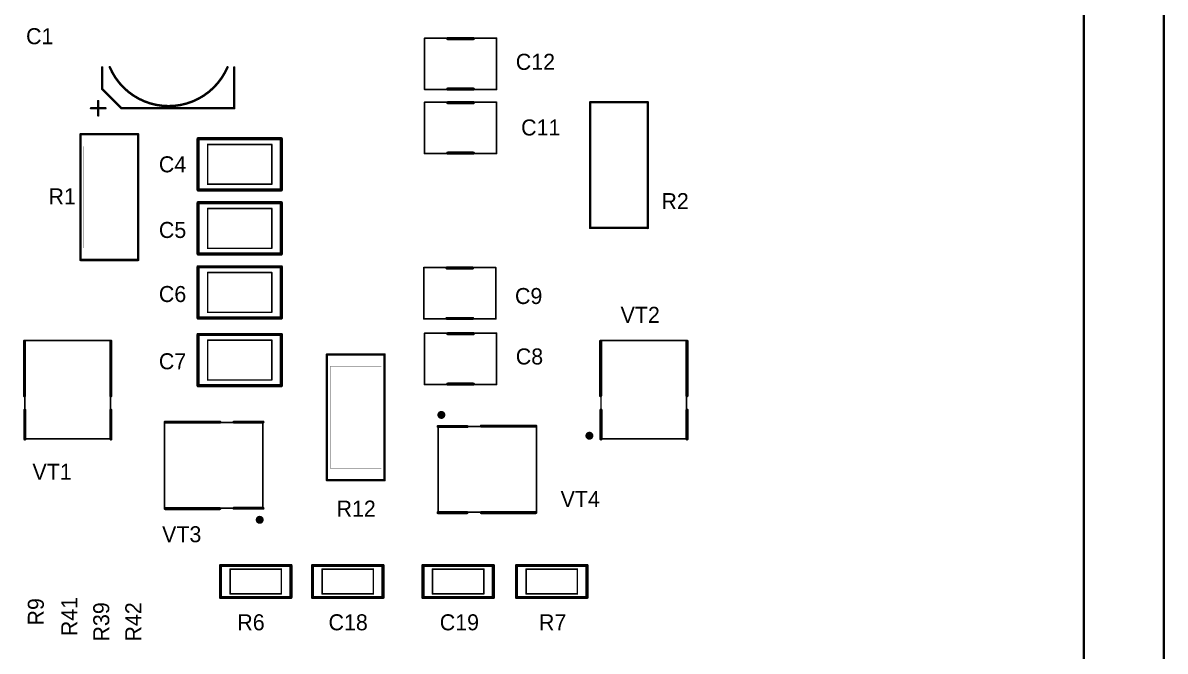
# Model space of a CAD drawing. Header units: millimetres. Extents: x 401 to 806, y 209 to 418.
# Drawn here: x 439.6 to 510.9, y 321.8 to 361.1 of the extents above; entities that cross this region are included whole.
import ezdxf

# ---------------------------------------------------------------- set-up
doc = ezdxf.new("R2010")
doc.units = ezdxf.units.MM
for name, color, linetype in [('KeepOutLayer', 6, 'Continuous'), ('Mechanical1', 6, 'Continuous'), ('TopOverlay', 28, 'Continuous')]:
    doc.layers.add(name, color=color, linetype=linetype)

msp = doc.modelspace()

# ---------------------------------------------------------------- linework, layer by layer
at = {"layer": 'KeepOutLayer', "const_width": 0.15}
for points in [[(505.85, 210.448), (505.85, 410.448)], [(510.85, 210.448), (510.85, 410.448)]]:
    msp.add_lwpolyline(points, dxfattribs=at)
at = {"layer": 'Mechanical1'}
for points, const_width in [([(464.65, 360.123), (469.15, 360.123)], 0.1), ([(464.65, 356.923), (464.65, 360.123)], 0.1), ([(469.15, 356.923), (469.15, 360.123)], 0.1), ([(444.509, 356.948), (444.509, 358.298)], 0.15), ([(452.759, 355.748), (452.759, 358.298)], 0.15), ([(444.509, 356.948), (445.709, 355.748)], 0.15), ([(464.65, 356.923), (469.15, 356.923)], 0.1), ([(444.259, 355.298), (444.259, 356.198)], 0.15), ([(464.65, 356.123), (469.15, 356.123)], 0.1), ([(464.65, 352.923), (464.65, 356.123)], 0.1), ([(469.15, 352.923), (469.15, 356.123)], 0.1), ([(443.809, 355.748), (444.709, 355.748)], 0.15), ([(445.709, 355.748), (452.759, 355.748)], 0.15), ([(475.2, 355.373), (478.4, 355.373)], 0.01), ([(475.2, 349.023), (475.2, 355.373)], 0.01), ([(478.4, 349.023), (478.4, 355.373)], 0.01), ([(443.357, 353.373), (446.557, 353.373)], 0.01), ([(443.357, 347.023), (443.357, 353.373)], 0.01), ([(446.557, 347.023), (446.557, 353.373)], 0.01), ([(451.1, 353.492), (455.1, 353.492)], 0.1), ([(451.1, 351.003), (451.1, 353.492)], 0.1), ([(455.1, 351.003), (455.1, 353.492)], 0.1), ([(464.65, 352.923), (469.15, 352.923)], 0.1), ([(451.1, 351.003), (455.1, 351.003)], 0.1), ([(451.1, 349.492), (455.1, 349.492)], 0.1), ([(451.1, 347.003), (451.1, 349.492)], 0.1), ([(455.1, 347.003), (455.1, 349.492)], 0.1), ([(475.2, 349.023), (478.4, 349.023)], 0.01), ([(443.357, 347.023), (446.557, 347.023)], 0.01), ([(451.1, 347.003), (455.1, 347.003)], 0.1), ([(451.1, 345.492), (455.1, 345.492)], 0.1), ([(451.1, 343.003), (451.1, 345.492)], 0.1), ([(455.1, 343.003), (455.1, 345.492)], 0.1), ([(464.6, 345.798), (469.1, 345.798)], 0.1), ([(464.6, 342.598), (464.6, 345.798)], 0.1), ([(469.1, 342.598), (469.1, 345.798)], 0.1), ([(451.1, 343.003), (455.1, 343.003)], 0.1), ([(464.6, 342.598), (469.1, 342.598)], 0.1), ([(439.675, 341.248), (445.025, 341.248)], 0.1), ([(439.675, 335.098), (439.675, 341.248)], 0.1), ([(445.025, 335.098), (445.025, 341.248)], 0.1), ([(451.1, 341.267), (455.1, 341.267)], 0.1), ([(451.1, 338.778), (451.1, 341.267)], 0.1), ([(455.1, 338.778), (455.1, 341.267)], 0.1), ([(464.65, 341.698), (469.15, 341.698)], 0.1), ([(464.65, 338.498), (464.65, 341.698)], 0.1), ([(469.15, 338.498), (469.15, 341.698)], 0.1), ([(475.675, 341.248), (481.025, 341.248)], 0.1), ([(475.675, 335.098), (475.675, 341.248)], 0.1), ([(481.025, 335.098), (481.025, 341.248)], 0.1), ([(458.75, 333.273), (458.75, 339.623)], 0.01), ([(458.75, 339.623), (461.95, 339.623)], 0.01), ([(461.95, 333.273), (461.95, 339.623)], 0.01), ([(451.1, 338.778), (455.1, 338.778)], 0.1), ([(464.65, 338.498), (469.15, 338.498)], 0.1), ([(448.4, 330.773), (448.4, 336.123)], 0.1), ([(448.4, 336.123), (454.55, 336.123)], 0.1), ([(454.55, 330.773), (454.55, 336.123)], 0.1), ([(465.5, 330.522), (465.5, 335.872)], 0.1), ([(465.5, 335.872), (471.65, 335.872)], 0.1), ([(471.65, 330.522), (471.65, 335.872)], 0.1), ([(439.675, 335.098), (445.025, 335.098)], 0.1), ([(475.675, 335.098), (481.025, 335.098)], 0.1), ([(458.75, 333.273), (461.95, 333.273)], 0.01), ([(448.4, 330.773), (454.55, 330.773)], 0.1), ([(465.5, 330.522), (471.65, 330.522)], 0.1), ([(452.5, 326.973), (455.7, 326.973)], 0.1), ([(452.5, 325.423), (452.5, 326.973)], 0.1), ([(455.7, 325.423), (455.7, 326.973)], 0.1), ([(458.25, 325.423), (458.25, 326.973)], 0.1), ([(458.25, 326.973), (461.45, 326.973)], 0.1), ([(461.45, 325.423), (461.45, 326.973)], 0.1), ([(465.148, 325.423), (465.148, 326.973)], 0.1), ([(465.148, 326.973), (468.348, 326.973)], 0.1), ([(468.348, 325.423), (468.348, 326.973)], 0.1), ([(470.998, 326.973), (474.198, 326.973)], 0.1), ([(470.998, 325.423), (470.998, 326.973)], 0.1), ([(474.198, 325.423), (474.198, 326.973)], 0.1), ([(452.5, 325.423), (455.7, 325.423)], 0.1), ([(458.25, 325.423), (461.45, 325.423)], 0.1), ([(465.148, 325.423), (468.348, 325.423)], 0.1), ([(470.998, 325.423), (474.198, 325.423)], 0.1)]:
    msp.add_lwpolyline(points, dxfattribs=dict(at, const_width=const_width))
for points, const_width in [([(464.625, 360.123, 1), (464.675, 360.123, 1)], 0.05), ([(464.625, 360.123, 1), (464.675, 360.123, 1)], 0.05), ([(469.125, 360.123, 1), (469.175, 360.123, 1)], 0.05), ([(469.125, 360.123, 1), (469.175, 360.123, 1)], 0.05), ([(444.471, 358.298, 1), (444.546, 358.298, 1)], 0.075), ([(444.94, 358.32, 1), (445.015, 358.32, 1)], 0.075), ([(452.298, 358.308, 1), (452.373, 358.308, 1)], 0.075), ([(452.721, 358.298, 1), (452.796, 358.298, 1)], 0.075), ([(444.471, 356.948, 1), (444.546, 356.948, 1)], 0.075), ([(444.471, 356.948, 1), (444.546, 356.948, 1)], 0.075), ([(464.625, 356.923, 1), (464.675, 356.923, 1)], 0.05), ([(464.625, 356.923, 1), (464.675, 356.923, 1)], 0.05), ([(469.125, 356.923, 1), (469.175, 356.923, 1)], 0.05), ([(469.125, 356.923, 1), (469.175, 356.923, 1)], 0.05), ([(444.221, 356.198, 1), (444.296, 356.198, 1)], 0.075), ([(464.625, 356.123, 1), (464.675, 356.123, 1)], 0.05), ([(464.625, 356.123, 1), (464.675, 356.123, 1)], 0.05), ([(469.125, 356.123, 1), (469.175, 356.123, 1)], 0.05), ([(469.125, 356.123, 1), (469.175, 356.123, 1)], 0.05), ([(443.771, 355.748, 1), (443.846, 355.748, 1)], 0.075), ([(444.671, 355.748, 1), (444.746, 355.748, 1)], 0.075), ([(445.671, 355.748, 1), (445.746, 355.748, 1)], 0.075), ([(445.671, 355.748, 1), (445.746, 355.748, 1)], 0.075), ([(452.721, 355.748, 1), (452.796, 355.748, 1)], 0.075), ([(452.721, 355.748, 1), (452.796, 355.748, 1)], 0.075), ([(444.221, 355.298, 1), (444.296, 355.298, 1)], 0.075), ([(475.198, 355.373, 1), (475.203, 355.373, 1)], 0.005), ([(475.198, 355.373, 1), (475.203, 355.373, 1)], 0.005), ([(478.398, 355.373, 1), (478.403, 355.373, 1)], 0.005), ([(478.398, 355.373, 1), (478.403, 355.373, 1)], 0.005), ([(443.355, 353.373, 1), (443.36, 353.373, 1)], 0.005), ([(443.355, 353.373, 1), (443.36, 353.373, 1)], 0.005), ([(446.555, 353.373, 1), (446.56, 353.373, 1)], 0.005), ([(446.555, 353.373, 1), (446.56, 353.373, 1)], 0.005), ([(451.075, 353.492, 1), (451.125, 353.492, 1)], 0.05), ([(451.075, 353.492, 1), (451.125, 353.492, 1)], 0.05), ([(455.075, 353.492, 1), (455.125, 353.492, 1)], 0.05), ([(455.075, 353.492, 1), (455.125, 353.492, 1)], 0.05), ([(464.625, 352.923, 1), (464.675, 352.923, 1)], 0.05), ([(464.625, 352.923, 1), (464.675, 352.923, 1)], 0.05), ([(469.125, 352.923, 1), (469.175, 352.923, 1)], 0.05), ([(469.125, 352.923, 1), (469.175, 352.923, 1)], 0.05), ([(451.075, 351.003, 1), (451.125, 351.003, 1)], 0.05), ([(451.075, 351.003, 1), (451.125, 351.003, 1)], 0.05), ([(455.075, 351.003, 1), (455.125, 351.003, 1)], 0.05), ([(455.075, 351.003, 1), (455.125, 351.003, 1)], 0.05), ([(451.075, 349.492, 1), (451.125, 349.492, 1)], 0.05), ([(451.075, 349.492, 1), (451.125, 349.492, 1)], 0.05), ([(455.075, 349.492, 1), (455.125, 349.492, 1)], 0.05), ([(455.075, 349.492, 1), (455.125, 349.492, 1)], 0.05), ([(475.198, 349.023, 1), (475.203, 349.023, 1)], 0.005), ([(475.198, 349.023, 1), (475.203, 349.023, 1)], 0.005), ([(478.398, 349.023, 1), (478.403, 349.023, 1)], 0.005), ([(478.398, 349.023, 1), (478.403, 349.023, 1)], 0.005), ([(443.355, 347.023, 1), (443.36, 347.023, 1)], 0.005), ([(443.355, 347.023, 1), (443.36, 347.023, 1)], 0.005), ([(446.555, 347.023, 1), (446.56, 347.023, 1)], 0.005), ([(446.555, 347.023, 1), (446.56, 347.023, 1)], 0.005), ([(451.075, 347.003, 1), (451.125, 347.003, 1)], 0.05), ([(451.075, 347.003, 1), (451.125, 347.003, 1)], 0.05), ([(455.075, 347.003, 1), (455.125, 347.003, 1)], 0.05), ([(455.075, 347.003, 1), (455.125, 347.003, 1)], 0.05), ([(451.075, 345.492, 1), (451.125, 345.492, 1)], 0.05), ([(451.075, 345.492, 1), (451.125, 345.492, 1)], 0.05), ([(455.075, 345.492, 1), (455.125, 345.492, 1)], 0.05), ([(455.075, 345.492, 1), (455.125, 345.492, 1)], 0.05), ([(464.575, 345.798, 1), (464.625, 345.798, 1)], 0.05), ([(464.575, 345.798, 1), (464.625, 345.798, 1)], 0.05), ([(469.075, 345.798, 1), (469.125, 345.798, 1)], 0.05), ([(469.075, 345.798, 1), (469.125, 345.798, 1)], 0.05), ([(451.075, 343.003, 1), (451.125, 343.003, 1)], 0.05), ([(451.075, 343.003, 1), (451.125, 343.003, 1)], 0.05), ([(455.075, 343.003, 1), (455.125, 343.003, 1)], 0.05), ([(455.075, 343.003, 1), (455.125, 343.003, 1)], 0.05), ([(464.575, 342.598, 1), (464.625, 342.598, 1)], 0.05), ([(464.575, 342.598, 1), (464.625, 342.598, 1)], 0.05), ([(469.075, 342.598, 1), (469.125, 342.598, 1)], 0.05), ([(469.075, 342.598, 1), (469.125, 342.598, 1)], 0.05), ([(439.65, 341.248, 1), (439.7, 341.248, 1)], 0.05), ([(439.65, 341.248, 1), (439.7, 341.248, 1)], 0.05), ([(445, 341.248, 1), (445.05, 341.248, 1)], 0.05), ([(445, 341.248, 1), (445.05, 341.248, 1)], 0.05), ([(451.075, 341.267, 1), (451.125, 341.267, 1)], 0.05), ([(451.075, 341.267, 1), (451.125, 341.267, 1)], 0.05), ([(455.075, 341.267, 1), (455.125, 341.267, 1)], 0.05), ([(455.075, 341.267, 1), (455.125, 341.267, 1)], 0.05), ([(464.625, 341.698, 1), (464.675, 341.698, 1)], 0.05), ([(464.625, 341.698, 1), (464.675, 341.698, 1)], 0.05), ([(469.125, 341.698, 1), (469.175, 341.698, 1)], 0.05), ([(469.125, 341.698, 1), (469.175, 341.698, 1)], 0.05), ([(475.65, 341.248, 1), (475.7, 341.248, 1)], 0.05), ([(475.65, 341.248, 1), (475.7, 341.248, 1)], 0.05), ([(481, 341.248, 1), (481.05, 341.248, 1)], 0.05), ([(481, 341.248, 1), (481.05, 341.248, 1)], 0.05), ([(458.748, 339.623, 1), (458.753, 339.623, 1)], 0.005), ([(458.748, 339.623, 1), (458.753, 339.623, 1)], 0.005), ([(461.948, 339.623, 1), (461.953, 339.623, 1)], 0.005), ([(461.948, 339.623, 1), (461.953, 339.623, 1)], 0.005), ([(451.075, 338.778, 1), (451.125, 338.778, 1)], 0.05), ([(451.075, 338.778, 1), (451.125, 338.778, 1)], 0.05), ([(455.075, 338.778, 1), (455.125, 338.778, 1)], 0.05), ([(455.075, 338.778, 1), (455.125, 338.778, 1)], 0.05), ([(464.625, 338.498, 1), (464.675, 338.498, 1)], 0.05), ([(464.625, 338.498, 1), (464.675, 338.498, 1)], 0.05), ([(469.125, 338.498, 1), (469.175, 338.498, 1)], 0.05), ([(469.125, 338.498, 1), (469.175, 338.498, 1)], 0.05), ([(465.575, 336.598, 1), (465.825, 336.598, 1)], 0.25), ([(448.375, 336.123, 1), (448.425, 336.123, 1)], 0.05), ([(448.375, 336.123, 1), (448.425, 336.123, 1)], 0.05), ([(454.525, 336.123, 1), (454.575, 336.123, 1)], 0.05), ([(454.525, 336.123, 1), (454.575, 336.123, 1)], 0.05), ([(465.475, 335.872, 1), (465.525, 335.872, 1)], 0.05), ([(465.475, 335.872, 1), (465.525, 335.872, 1)], 0.05), ([(471.625, 335.872, 1), (471.675, 335.872, 1)], 0.05), ([(471.625, 335.872, 1), (471.675, 335.872, 1)], 0.05), ([(474.825, 335.298, 1), (475.075, 335.298, 1)], 0.25), ([(439.65, 335.098, 1), (439.7, 335.098, 1)], 0.05), ([(439.65, 335.098, 1), (439.7, 335.098, 1)], 0.05), ([(445, 335.098, 1), (445.05, 335.098, 1)], 0.05), ([(445, 335.098, 1), (445.05, 335.098, 1)], 0.05), ([(475.65, 335.098, 1), (475.7, 335.098, 1)], 0.05), ([(475.65, 335.098, 1), (475.7, 335.098, 1)], 0.05), ([(481, 335.098, 1), (481.05, 335.098, 1)], 0.05), ([(481, 335.098, 1), (481.05, 335.098, 1)], 0.05), ([(458.748, 333.273, 1), (458.753, 333.273, 1)], 0.005), ([(458.748, 333.273, 1), (458.753, 333.273, 1)], 0.005), ([(461.948, 333.273, 1), (461.953, 333.273, 1)], 0.005), ([(461.948, 333.273, 1), (461.953, 333.273, 1)], 0.005), ([(448.375, 330.773, 1), (448.425, 330.773, 1)], 0.05), ([(448.375, 330.773, 1), (448.425, 330.773, 1)], 0.05), ([(454.525, 330.773, 1), (454.575, 330.773, 1)], 0.05), ([(454.525, 330.773, 1), (454.575, 330.773, 1)], 0.05), ([(465.475, 330.522, 1), (465.525, 330.522, 1)], 0.05), ([(465.475, 330.522, 1), (465.525, 330.522, 1)], 0.05), ([(471.625, 330.522, 1), (471.675, 330.522, 1)], 0.05), ([(471.625, 330.522, 1), (471.675, 330.522, 1)], 0.05), ([(454.225, 330.048, 1), (454.475, 330.048, 1)], 0.25), ([(452.475, 326.973, 1), (452.525, 326.973, 1)], 0.05), ([(452.475, 326.973, 1), (452.525, 326.973, 1)], 0.05), ([(455.675, 326.973, 1), (455.725, 326.973, 1)], 0.05), ([(455.675, 326.973, 1), (455.725, 326.973, 1)], 0.05), ([(458.225, 326.973, 1), (458.275, 326.973, 1)], 0.05), ([(458.225, 326.973, 1), (458.275, 326.973, 1)], 0.05), ([(461.425, 326.973, 1), (461.475, 326.973, 1)], 0.05), ([(461.425, 326.973, 1), (461.475, 326.973, 1)], 0.05), ([(465.123, 326.973, 1), (465.173, 326.973, 1)], 0.05), ([(465.123, 326.973, 1), (465.173, 326.973, 1)], 0.05), ([(468.323, 326.973, 1), (468.373, 326.973, 1)], 0.05), ([(468.323, 326.973, 1), (468.373, 326.973, 1)], 0.05), ([(470.973, 326.973, 1), (471.023, 326.973, 1)], 0.05), ([(470.973, 326.973, 1), (471.023, 326.973, 1)], 0.05), ([(474.173, 326.973, 1), (474.223, 326.973, 1)], 0.05), ([(474.173, 326.973, 1), (474.223, 326.973, 1)], 0.05), ([(452.475, 325.423, 1), (452.525, 325.423, 1)], 0.05), ([(452.475, 325.423, 1), (452.525, 325.423, 1)], 0.05), ([(455.675, 325.423, 1), (455.725, 325.423, 1)], 0.05), ([(455.675, 325.423, 1), (455.725, 325.423, 1)], 0.05), ([(458.225, 325.423, 1), (458.275, 325.423, 1)], 0.05), ([(458.225, 325.423, 1), (458.275, 325.423, 1)], 0.05), ([(461.425, 325.423, 1), (461.475, 325.423, 1)], 0.05), ([(461.425, 325.423, 1), (461.475, 325.423, 1)], 0.05), ([(465.123, 325.423, 1), (465.173, 325.423, 1)], 0.05), ([(465.123, 325.423, 1), (465.173, 325.423, 1)], 0.05), ([(468.323, 325.423, 1), (468.373, 325.423, 1)], 0.05), ([(468.323, 325.423, 1), (468.373, 325.423, 1)], 0.05), ([(470.973, 325.423, 1), (471.023, 325.423, 1)], 0.05), ([(470.973, 325.423, 1), (471.023, 325.423, 1)], 0.05), ([(474.173, 325.423, 1), (474.223, 325.423, 1)], 0.05), ([(474.173, 325.423, 1), (474.223, 325.423, 1)], 0.05)]:
    msp.add_lwpolyline(points, format="xyb", close=True, dxfattribs=dict(at, const_width=const_width))
at = {"layer": 'Mechanical1', "const_width": 0.15}
msp.add_lwpolyline([(452.335, 358.308, -0.660589), (444.977, 358.32)], format="xyb", dxfattribs=at)
at = {"layer": 'TopOverlay'}
for points, const_width in [([(466.1, 360.098), (467.7, 360.098)], 0.2), ([(444.509, 356.948), (444.509, 358.298)], 0.15), ([(452.759, 355.748), (452.759, 358.298)], 0.15), ([(444.509, 356.948), (445.709, 355.748)], 0.15), ([(466.1, 356.948), (467.7, 356.948)], 0.2), ([(444.259, 355.298), (444.259, 356.198)], 0.15), ([(466.1, 356.098), (467.7, 356.098)], 0.2), ([(475, 356.123), (478.6, 356.123)], 0.15), ([(475, 348.273), (475, 356.123)], 0.15), ([(478.6, 348.273), (478.6, 356.123)], 0.15), ([(443.809, 355.748), (444.709, 355.748)], 0.15), ([(445.709, 355.748), (452.759, 355.748)], 0.15), ([(443.157, 346.273), (443.157, 354.123)], 0.15), ([(443.157, 354.123), (446.757, 354.123)], 0.15), ([(446.757, 346.273), (446.757, 354.123)], 0.15), ([(450.5, 350.648), (450.5, 353.848)], 0.2), ([(450.5, 353.848), (455.7, 353.848)], 0.2), ([(455.7, 350.648), (455.7, 353.848)], 0.2), ([(466.1, 352.948), (467.7, 352.948)], 0.2), ([(450.5, 350.648), (455.7, 350.648)], 0.2), ([(450.5, 346.648), (450.5, 349.848)], 0.2), ([(450.5, 349.848), (455.7, 349.848)], 0.2), ([(455.7, 346.648), (455.7, 349.848)], 0.2), ([(475, 348.273), (478.6, 348.273)], 0.15), ([(443.157, 346.273), (446.757, 346.273)], 0.15), ([(450.5, 346.648), (455.7, 346.648)], 0.2), ([(450.5, 342.648), (450.5, 345.848)], 0.2), ([(450.5, 345.848), (455.7, 345.848)], 0.2), ([(455.7, 342.648), (455.7, 345.848)], 0.2), ([(466.05, 345.773), (467.65, 345.773)], 0.2), ([(450.5, 342.648), (455.7, 342.648)], 0.2), ([(466.05, 342.623), (467.65, 342.623)], 0.2), ([(439.65, 337.798), (439.65, 341.198)], 0.2), ([(445.05, 337.798), (445.05, 341.198)], 0.2), ([(450.5, 338.423), (450.5, 341.623)], 0.2), ([(450.5, 341.623), (455.7, 341.623)], 0.2), ([(455.7, 338.423), (455.7, 341.623)], 0.2), ([(466.1, 341.673), (467.7, 341.673)], 0.2), ([(475.65, 337.798), (475.65, 341.198)], 0.2), ([(481.05, 337.798), (481.05, 341.198)], 0.2), ([(458.55, 332.523), (458.55, 340.373)], 0.15), ([(458.55, 340.373), (462.15, 340.373)], 0.15), ([(462.15, 332.523), (462.15, 340.373)], 0.15), ([(450.5, 338.423), (455.7, 338.423)], 0.2), ([(466.1, 338.523), (467.7, 338.523)], 0.2), ([(439.675, 335.097), (439.675, 336.897)], 0.2), ([(445.05, 335.098), (445.05, 336.898)], 0.2), ([(475.675, 335.097), (475.675, 336.897)], 0.2), ([(481.05, 335.098), (481.05, 336.898)], 0.2), ([(448.45, 336.148), (451.85, 336.148)], 0.2), ([(452.75, 336.148), (454.55, 336.148)], 0.2), ([(465.5, 335.873), (467.3, 335.873)], 0.2), ([(468.2, 335.898), (471.6, 335.898)], 0.2), ([(458.55, 332.523), (462.15, 332.523)], 0.15), ([(448.45, 330.748), (451.85, 330.748)], 0.2), ([(452.75, 330.772), (454.55, 330.772)], 0.2), ([(465.5, 330.498), (467.3, 330.498)], 0.2), ([(468.2, 330.498), (471.6, 330.498)], 0.2), ([(451.9, 327.198), (456.3, 327.198)], 0.2), ([(451.9, 325.198), (451.9, 327.198)], 0.2), ([(456.3, 325.198), (456.3, 327.198)], 0.2), ([(457.65, 325.198), (457.65, 327.198)], 0.2), ([(457.65, 327.198), (462.05, 327.198)], 0.2), ([(462.05, 325.198), (462.05, 327.198)], 0.2), ([(464.548, 325.198), (464.548, 327.198)], 0.2), ([(464.548, 327.198), (468.948, 327.198)], 0.2), ([(468.948, 325.198), (468.948, 327.198)], 0.2), ([(470.398, 327.198), (474.798, 327.198)], 0.2), ([(470.398, 325.198), (470.398, 327.198)], 0.2), ([(474.798, 325.198), (474.798, 327.198)], 0.2), ([(451.9, 325.198), (456.3, 325.198)], 0.2), ([(457.65, 325.198), (462.05, 325.198)], 0.2), ([(464.548, 325.198), (468.948, 325.198)], 0.2), ([(470.398, 325.198), (474.798, 325.198)], 0.2)]:
    msp.add_lwpolyline(points, dxfattribs=dict(at, const_width=const_width))
for points, const_width in [([(466.05, 360.098, 1), (466.15, 360.098, 1)], 0.1), ([(467.65, 360.098, 1), (467.75, 360.098, 1)], 0.1), ([(444.471, 358.298, 1), (444.546, 358.298, 1)], 0.075), ([(444.94, 358.32, 1), (445.015, 358.32, 1)], 0.075), ([(452.298, 358.308, 1), (452.373, 358.308, 1)], 0.075), ([(452.721, 358.298, 1), (452.796, 358.298, 1)], 0.075), ([(444.471, 356.948, 1), (444.546, 356.948, 1)], 0.075), ([(444.471, 356.948, 1), (444.546, 356.948, 1)], 0.075), ([(466.05, 356.948, 1), (466.15, 356.948, 1)], 0.1), ([(467.65, 356.948, 1), (467.75, 356.948, 1)], 0.1), ([(444.221, 356.198, 1), (444.296, 356.198, 1)], 0.075), ([(466.05, 356.098, 1), (466.15, 356.098, 1)], 0.1), ([(467.65, 356.098, 1), (467.75, 356.098, 1)], 0.1), ([(474.963, 356.123, 1), (475.038, 356.123, 1)], 0.075), ([(474.963, 356.123, 1), (475.038, 356.123, 1)], 0.075), ([(478.562, 356.123, 1), (478.638, 356.123, 1)], 0.075), ([(478.562, 356.123, 1), (478.638, 356.123, 1)], 0.075), ([(443.771, 355.748, 1), (443.846, 355.748, 1)], 0.075), ([(444.671, 355.748, 1), (444.746, 355.748, 1)], 0.075), ([(445.671, 355.748, 1), (445.746, 355.748, 1)], 0.075), ([(445.671, 355.748, 1), (445.746, 355.748, 1)], 0.075), ([(452.721, 355.748, 1), (452.796, 355.748, 1)], 0.075), ([(452.721, 355.748, 1), (452.796, 355.748, 1)], 0.075), ([(444.221, 355.298, 1), (444.296, 355.298, 1)], 0.075), ([(443.12, 354.123, 1), (443.195, 354.123, 1)], 0.075), ([(443.12, 354.123, 1), (443.195, 354.123, 1)], 0.075), ([(446.72, 354.123, 1), (446.795, 354.123, 1)], 0.075), ([(446.72, 354.123, 1), (446.795, 354.123, 1)], 0.075), ([(450.45, 353.848, 1), (450.55, 353.848, 1)], 0.1), ([(450.45, 353.848, 1), (450.55, 353.848, 1)], 0.1), ([(455.65, 353.848, 1), (455.75, 353.848, 1)], 0.1), ([(455.65, 353.848, 1), (455.75, 353.848, 1)], 0.1), ([(466.05, 352.948, 1), (466.15, 352.948, 1)], 0.1), ([(467.65, 352.948, 1), (467.75, 352.948, 1)], 0.1), ([(450.45, 350.648, 1), (450.55, 350.648, 1)], 0.1), ([(450.45, 350.648, 1), (450.55, 350.648, 1)], 0.1), ([(455.65, 350.648, 1), (455.75, 350.648, 1)], 0.1), ([(455.65, 350.648, 1), (455.75, 350.648, 1)], 0.1), ([(450.45, 349.848, 1), (450.55, 349.848, 1)], 0.1), ([(450.45, 349.848, 1), (450.55, 349.848, 1)], 0.1), ([(455.65, 349.848, 1), (455.75, 349.848, 1)], 0.1), ([(455.65, 349.848, 1), (455.75, 349.848, 1)], 0.1), ([(474.963, 348.273, 1), (475.038, 348.273, 1)], 0.075), ([(474.963, 348.273, 1), (475.038, 348.273, 1)], 0.075), ([(478.562, 348.273, 1), (478.638, 348.273, 1)], 0.075), ([(478.562, 348.273, 1), (478.638, 348.273, 1)], 0.075), ([(443.12, 346.273, 1), (443.195, 346.273, 1)], 0.075), ([(443.12, 346.273, 1), (443.195, 346.273, 1)], 0.075), ([(446.72, 346.273, 1), (446.795, 346.273, 1)], 0.075), ([(446.72, 346.273, 1), (446.795, 346.273, 1)], 0.075), ([(450.45, 346.648, 1), (450.55, 346.648, 1)], 0.1), ([(450.45, 346.648, 1), (450.55, 346.648, 1)], 0.1), ([(455.65, 346.648, 1), (455.75, 346.648, 1)], 0.1), ([(455.65, 346.648, 1), (455.75, 346.648, 1)], 0.1), ([(450.45, 345.848, 1), (450.55, 345.848, 1)], 0.1), ([(450.45, 345.848, 1), (450.55, 345.848, 1)], 0.1), ([(455.65, 345.848, 1), (455.75, 345.848, 1)], 0.1), ([(455.65, 345.848, 1), (455.75, 345.848, 1)], 0.1), ([(466, 345.773, 1), (466.1, 345.773, 1)], 0.1), ([(467.6, 345.773, 1), (467.7, 345.773, 1)], 0.1), ([(450.45, 342.648, 1), (450.55, 342.648, 1)], 0.1), ([(450.45, 342.648, 1), (450.55, 342.648, 1)], 0.1), ([(455.65, 342.648, 1), (455.75, 342.648, 1)], 0.1), ([(455.65, 342.648, 1), (455.75, 342.648, 1)], 0.1), ([(466, 342.623, 1), (466.1, 342.623, 1)], 0.1), ([(467.6, 342.623, 1), (467.7, 342.623, 1)], 0.1), ([(439.6, 341.198, 1), (439.7, 341.198, 1)], 0.1), ([(445, 341.198, 1), (445.1, 341.198, 1)], 0.1), ([(450.45, 341.623, 1), (450.55, 341.623, 1)], 0.1), ([(450.45, 341.623, 1), (450.55, 341.623, 1)], 0.1), ([(455.65, 341.623, 1), (455.75, 341.623, 1)], 0.1), ([(455.65, 341.623, 1), (455.75, 341.623, 1)], 0.1), ([(466.05, 341.673, 1), (466.15, 341.673, 1)], 0.1), ([(467.65, 341.673, 1), (467.75, 341.673, 1)], 0.1), ([(475.6, 341.198, 1), (475.7, 341.198, 1)], 0.1), ([(481, 341.198, 1), (481.1, 341.198, 1)], 0.1), ([(458.513, 340.373, 1), (458.588, 340.373, 1)], 0.075), ([(458.513, 340.373, 1), (458.588, 340.373, 1)], 0.075), ([(462.112, 340.373, 1), (462.188, 340.373, 1)], 0.075), ([(462.112, 340.373, 1), (462.188, 340.373, 1)], 0.075), ([(450.45, 338.423, 1), (450.55, 338.423, 1)], 0.1), ([(450.45, 338.423, 1), (450.55, 338.423, 1)], 0.1), ([(455.65, 338.423, 1), (455.75, 338.423, 1)], 0.1), ([(455.65, 338.423, 1), (455.75, 338.423, 1)], 0.1), ([(466.05, 338.523, 1), (466.15, 338.523, 1)], 0.1), ([(467.65, 338.523, 1), (467.75, 338.523, 1)], 0.1), ([(439.6, 337.798, 1), (439.7, 337.798, 1)], 0.1), ([(445, 337.798, 1), (445.1, 337.798, 1)], 0.1), ([(475.6, 337.798, 1), (475.7, 337.798, 1)], 0.1), ([(481, 337.798, 1), (481.1, 337.798, 1)], 0.1), ([(439.625, 336.897, 1), (439.725, 336.897, 1)], 0.1), ([(445, 336.898, 1), (445.1, 336.898, 1)], 0.1), ([(475.625, 336.897, 1), (475.725, 336.897, 1)], 0.1), ([(481, 336.898, 1), (481.1, 336.898, 1)], 0.1), ([(448.4, 336.148, 1), (448.5, 336.148, 1)], 0.1), ([(451.8, 336.148, 1), (451.9, 336.148, 1)], 0.1), ([(452.7, 336.148, 1), (452.8, 336.148, 1)], 0.1), ([(454.5, 336.148, 1), (454.6, 336.148, 1)], 0.1), ([(465.825, 336.598, 1), (465.575, 336.598, 1)], 0.25), ([(465.513, 336.598, 1), (465.637, 336.598, 1)], 0.125), ([(465.763, 336.598, 1), (465.888, 336.598, 1)], 0.125), ([(465.45, 335.873, 1), (465.55, 335.873, 1)], 0.1), ([(467.25, 335.873, 1), (467.35, 335.873, 1)], 0.1), ([(468.15, 335.898, 1), (468.25, 335.898, 1)], 0.1), ([(471.55, 335.898, 1), (471.65, 335.898, 1)], 0.1), ([(475.075, 335.298, 1), (474.825, 335.298, 1)], 0.25), ([(439.625, 335.097, 1), (439.725, 335.097, 1)], 0.1), ([(445, 335.098, 1), (445.1, 335.098, 1)], 0.1), ([(474.762, 335.298, 1), (474.887, 335.298, 1)], 0.125), ([(475.013, 335.298, 1), (475.138, 335.298, 1)], 0.125), ([(475.625, 335.097, 1), (475.725, 335.097, 1)], 0.1), ([(481, 335.098, 1), (481.1, 335.098, 1)], 0.1), ([(458.513, 332.523, 1), (458.588, 332.523, 1)], 0.075), ([(458.513, 332.523, 1), (458.588, 332.523, 1)], 0.075), ([(462.112, 332.523, 1), (462.188, 332.523, 1)], 0.075), ([(462.112, 332.523, 1), (462.188, 332.523, 1)], 0.075), ([(448.4, 330.748, 1), (448.5, 330.748, 1)], 0.1), ([(451.8, 330.748, 1), (451.9, 330.748, 1)], 0.1), ([(452.7, 330.772, 1), (452.8, 330.772, 1)], 0.1), ([(454.5, 330.772, 1), (454.6, 330.772, 1)], 0.1), ([(465.45, 330.498, 1), (465.55, 330.498, 1)], 0.1), ([(467.25, 330.498, 1), (467.35, 330.498, 1)], 0.1), ([(468.15, 330.498, 1), (468.25, 330.498, 1)], 0.1), ([(471.55, 330.498, 1), (471.65, 330.498, 1)], 0.1), ([(454.475, 330.048, 1), (454.225, 330.048, 1)], 0.25), ([(454.163, 330.048, 1), (454.287, 330.048, 1)], 0.125), ([(454.413, 330.048, 1), (454.538, 330.048, 1)], 0.125), ([(451.85, 327.198, 1), (451.95, 327.198, 1)], 0.1), ([(451.85, 327.198, 1), (451.95, 327.198, 1)], 0.1), ([(456.25, 327.198, 1), (456.35, 327.198, 1)], 0.1), ([(456.25, 327.198, 1), (456.35, 327.198, 1)], 0.1), ([(457.6, 327.198, 1), (457.7, 327.198, 1)], 0.1), ([(457.6, 327.198, 1), (457.7, 327.198, 1)], 0.1), ([(462, 327.198, 1), (462.1, 327.198, 1)], 0.1), ([(462, 327.198, 1), (462.1, 327.198, 1)], 0.1), ([(464.498, 327.198, 1), (464.598, 327.198, 1)], 0.1), ([(464.498, 327.198, 1), (464.598, 327.198, 1)], 0.1), ([(468.898, 327.198, 1), (468.998, 327.198, 1)], 0.1), ([(468.898, 327.198, 1), (468.998, 327.198, 1)], 0.1), ([(470.348, 327.198, 1), (470.448, 327.198, 1)], 0.1), ([(470.348, 327.198, 1), (470.448, 327.198, 1)], 0.1), ([(474.748, 327.198, 1), (474.848, 327.198, 1)], 0.1), ([(474.748, 327.198, 1), (474.848, 327.198, 1)], 0.1), ([(451.85, 325.198, 1), (451.95, 325.198, 1)], 0.1), ([(451.85, 325.198, 1), (451.95, 325.198, 1)], 0.1), ([(456.25, 325.198, 1), (456.35, 325.198, 1)], 0.1), ([(456.25, 325.198, 1), (456.35, 325.198, 1)], 0.1), ([(457.6, 325.198, 1), (457.7, 325.198, 1)], 0.1), ([(457.6, 325.198, 1), (457.7, 325.198, 1)], 0.1), ([(462, 325.198, 1), (462.1, 325.198, 1)], 0.1), ([(462, 325.198, 1), (462.1, 325.198, 1)], 0.1), ([(464.498, 325.198, 1), (464.598, 325.198, 1)], 0.1), ([(464.498, 325.198, 1), (464.598, 325.198, 1)], 0.1), ([(468.898, 325.198, 1), (468.998, 325.198, 1)], 0.1), ([(468.898, 325.198, 1), (468.998, 325.198, 1)], 0.1), ([(470.348, 325.198, 1), (470.448, 325.198, 1)], 0.1), ([(470.348, 325.198, 1), (470.448, 325.198, 1)], 0.1), ([(474.748, 325.198, 1), (474.848, 325.198, 1)], 0.1), ([(474.748, 325.198, 1), (474.848, 325.198, 1)], 0.1)]:
    msp.add_lwpolyline(points, format="xyb", close=True, dxfattribs=dict(at, const_width=const_width))
at = {"layer": 'TopOverlay', "const_width": 0.15}
msp.add_lwpolyline([(452.335, 358.308, -0.660589), (444.977, 358.32)], format="xyb", dxfattribs=at)

# ---------------------------------------------------------------- texts
at = {"layer": 'TopOverlay'}
for s, p in [('C1', (439.75, 359.748)), ('C12', (470.35, 358.148)), ('C11', (470.683, 354.048)), ('C4', (448.05, 351.748)), ('R1', (441.15, 349.748)), ('R2', (479.45, 349.448)), ('C5', (448.05, 347.648)), ('C6', (448.05, 343.648)), ('C9', (470.3, 343.523)), ('VT2', (476.9, 342.348)), ('C7', (448.05, 339.448)), ('C8', (470.35, 339.748)), ('VT1', (440.15, 332.548)), ('R12', (459.15, 330.248)), ('VT4', (473.15, 330.848)), ('VT3', (448.25, 328.648)), ('R6', (452.95, 323.148)), ('C18', (458.65, 323.148)), ('C19', (465.6, 323.148)), ('R7', (471.8, 323.148))]:
    msp.add_text(s, height=1, dxfattribs=at).set_placement(p)
for s, p in [('R9', (440.86, 323.447)), ('R41', (442.95, 322.781)), ('R39', (444.95, 322.448)), ('R42', (446.95, 322.448))]:
    msp.add_text(s, height=1, rotation=90, dxfattribs=at).set_placement(p)

doc.saveas('drawing.dxf')
